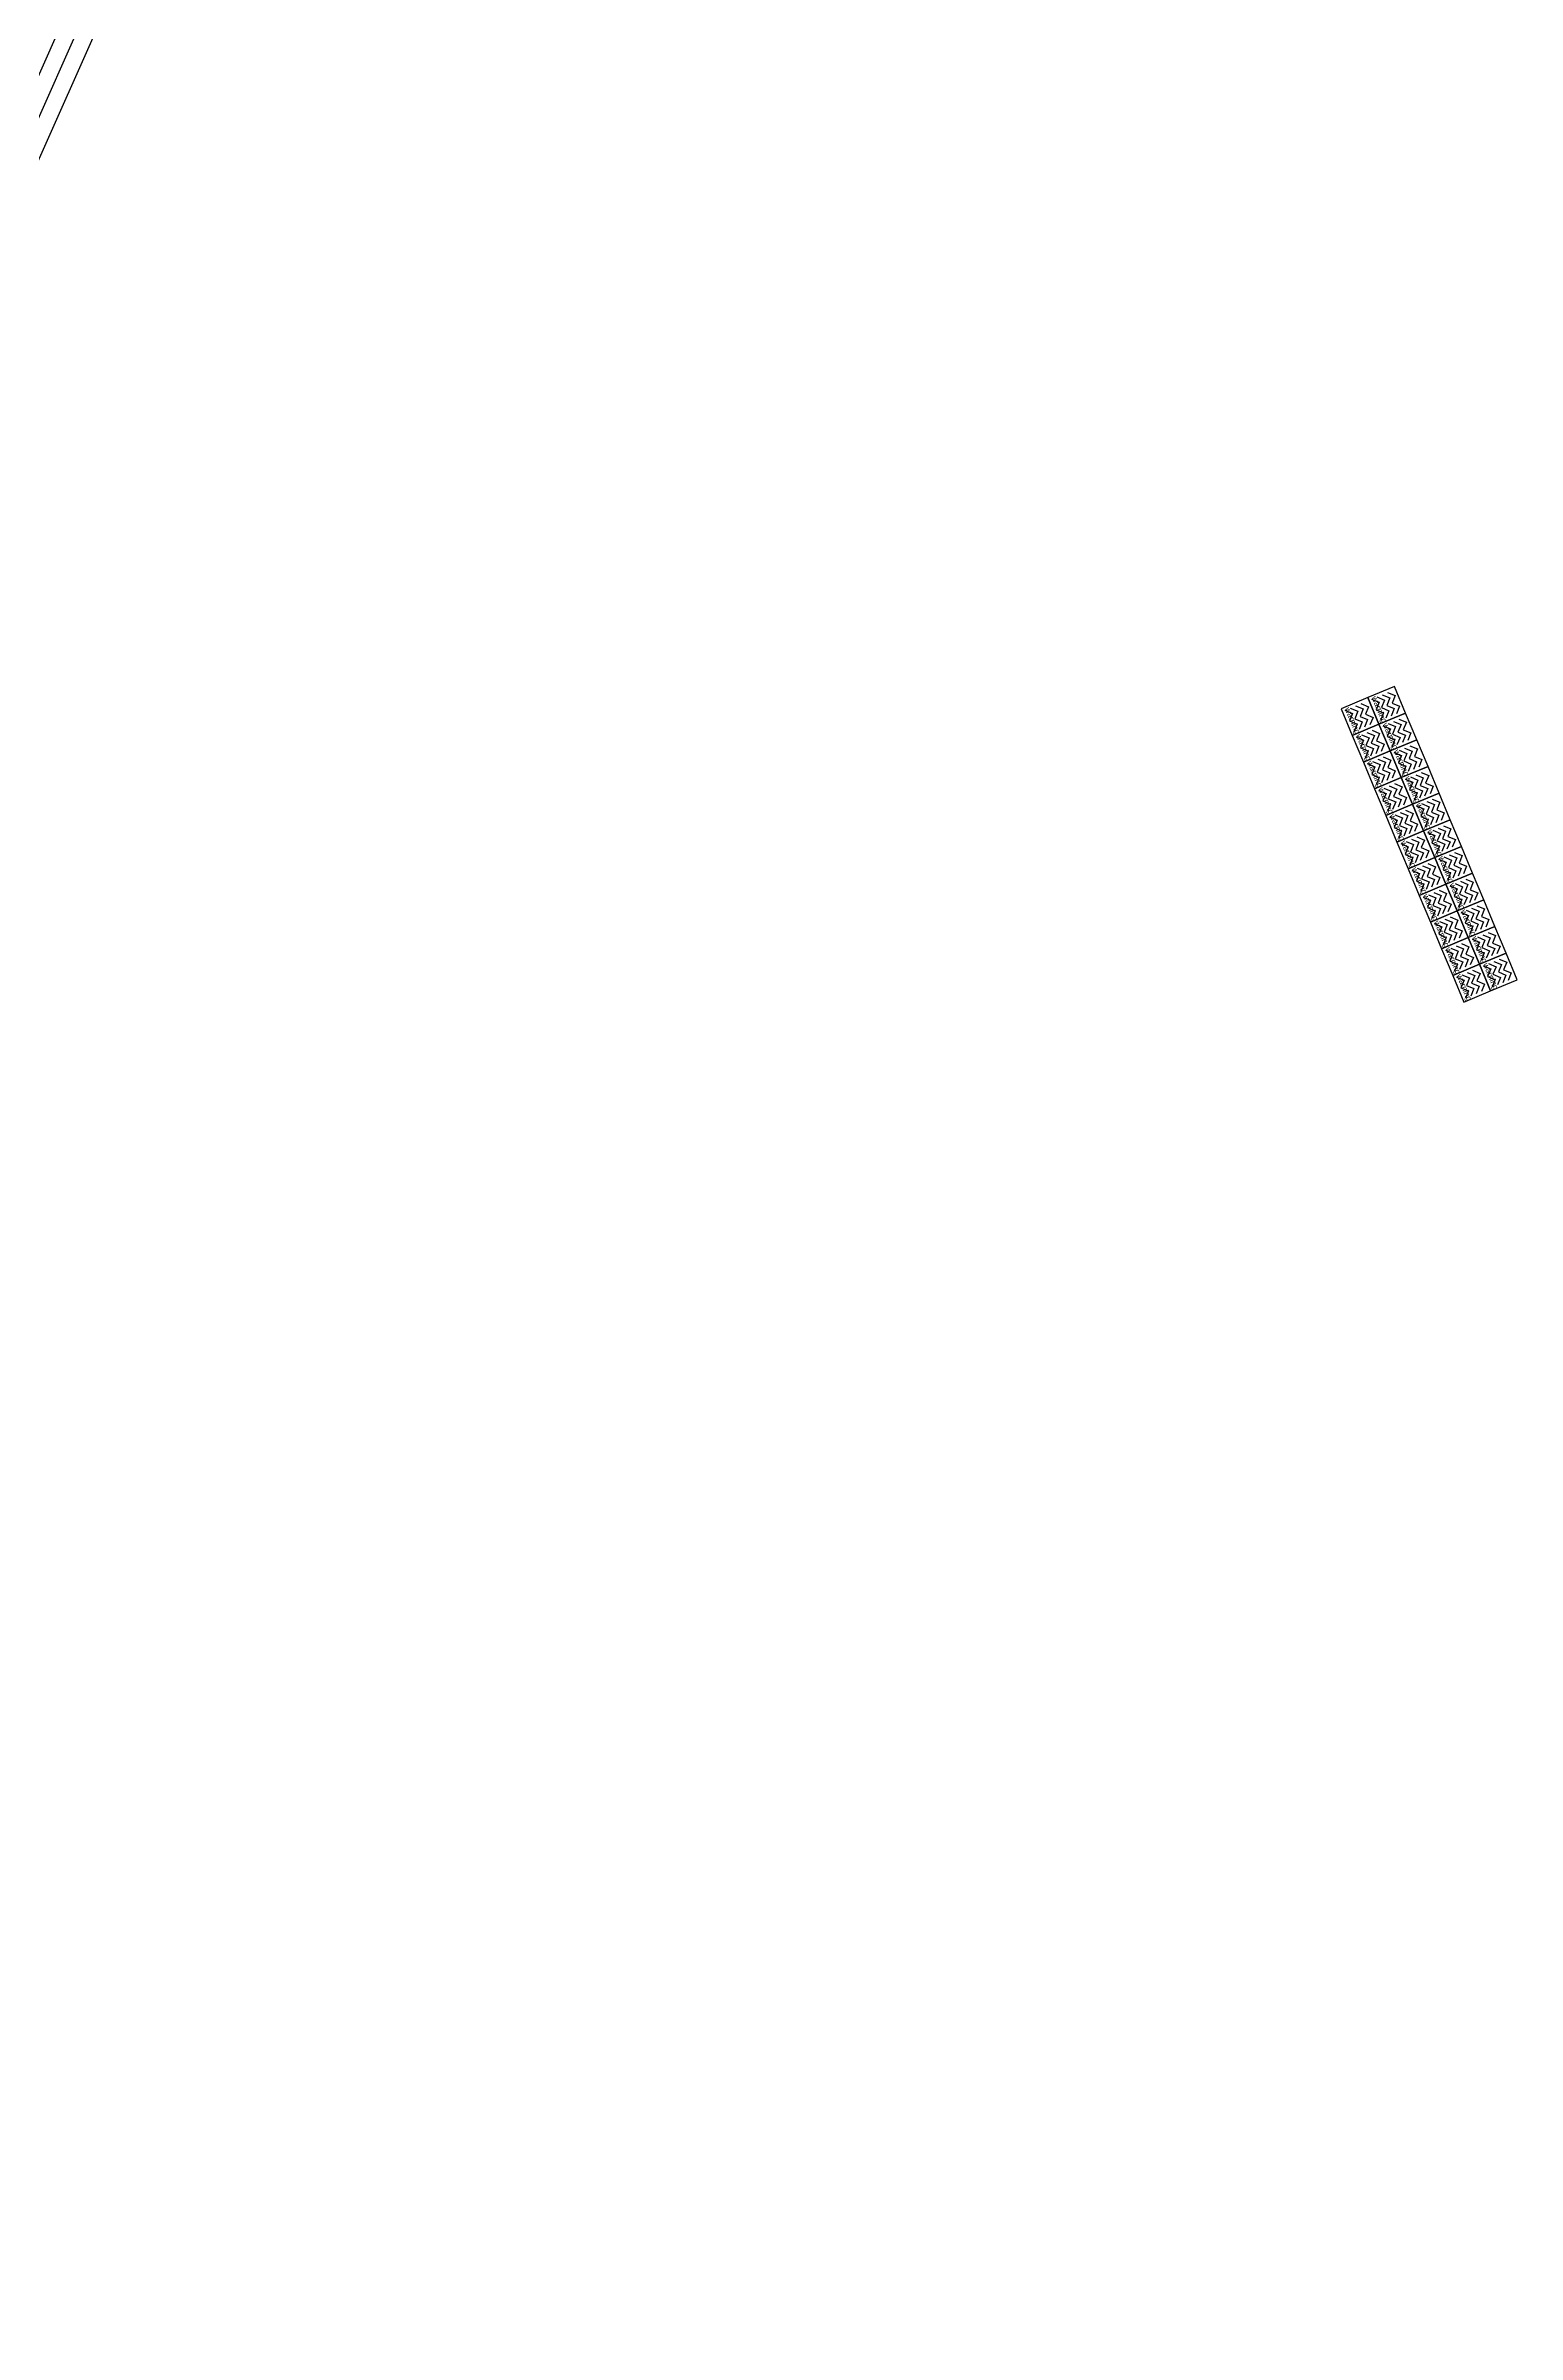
# Model space of a CAD drawing. Header units: millimetres. Extents: x 832728086 to 834530684, y 817551485 to 818349469.
# Drawn here: x 832728204.55 to 832728219.82, y 817960343.37 to 817960367.12 of the extents above; entities that cross this region are included whole.
import ezdxf

# ---------------------------------------------------------------- set-up
doc = ezdxf.new("R2010")
doc.units = ezdxf.units.MM
doc.header["$LTSCALE"] = 100
doc.layers.add('000-helpline', color=30, linetype='Continuous', lineweight=30, plot=False)
doc.layers.add('000-Tactile-l', color=8, linetype='Continuous')
doc.styles.get("Standard").update_dxf_attribs({"font": 'swiss.ttf'})

# ---------------------------------------------------------------- blocks, each defined once
blk = doc.blocks.new('tactile')
at = {"layer": '000-helpline'}
for points in [[(834090.359, 817840.433), (834090.243, 817840.709), (834089.966, 817840.593), (834090.082, 817840.317)], [(834090.082, 817840.317), (834089.966, 817840.593), (834089.69, 817840.478), (834089.805, 817840.201)], [(834090.475, 817840.156), (834090.359, 817840.433), (834090.082, 817840.317), (834090.198, 817840.04)], [(834090.198, 817840.04), (834090.082, 817840.317), (834089.805, 817840.201), (834089.921, 817839.924)], [(834090.314, 817839.763), (834090.198, 817840.04), (834089.921, 817839.924), (834090.037, 817839.647)], [(834090.591, 817839.879), (834090.475, 817840.156), (834090.198, 817840.04), (834090.314, 817839.763)], [(834090.43, 817839.487), (834090.314, 817839.763), (834090.037, 817839.647), (834090.153, 817839.371)], [(834090.706, 817839.602), (834090.591, 817839.879), (834090.314, 817839.763), (834090.43, 817839.487)], [(834090.545, 817839.21), (834090.43, 817839.487), (834090.153, 817839.371), (834090.269, 817839.094)], [(834090.822, 817839.326), (834090.706, 817839.602), (834090.43, 817839.487), (834090.545, 817839.21)], [(834090.661, 817838.933), (834090.545, 817839.21), (834090.269, 817839.094), (834090.385, 817838.817)], [(834090.938, 817839.049), (834090.822, 817839.326), (834090.545, 817839.21), (834090.661, 817838.933)], [(834091.054, 817838.772), (834090.938, 817839.049), (834090.661, 817838.933), (834090.777, 817838.656)], [(834090.777, 817838.656), (834090.661, 817838.933), (834090.385, 817838.817), (834090.5, 817838.54)], [(834091.17, 817838.495), (834091.054, 817838.772), (834090.777, 817838.656), (834090.893, 817838.38)], [(834090.893, 817838.38), (834090.777, 817838.656), (834090.5, 817838.54), (834090.616, 817838.264)], [(834091.285, 817838.219), (834091.17, 817838.495), (834090.893, 817838.38), (834091.009, 817838.103)], [(834091.009, 817838.103), (834090.893, 817838.38), (834090.616, 817838.264), (834090.732, 817837.987)], [(834091.125, 817837.826), (834091.009, 817838.103), (834090.732, 817837.987), (834090.848, 817837.71)], [(834091.401, 817837.942), (834091.285, 817838.219), (834091.009, 817838.103), (834091.125, 817837.826)], [(834091.24, 817837.549), (834091.125, 817837.826), (834090.848, 817837.71), (834090.964, 817837.434)], [(834091.517, 817837.665), (834091.401, 817837.942), (834091.125, 817837.826), (834091.24, 817837.549)]]:
    blk.add_lwpolyline(points, close=True, dxfattribs=at)
for points in [[(834090.172, 817840.647), (834090.25, 817840.615), (834090.218, 817840.536), (834090.296, 817840.504), (834090.264, 817840.425)], [(834089.729, 817840.462), (834089.807, 817840.429), (834089.775, 817840.351), (834089.854, 817840.319), (834089.822, 817840.24)], [(834089.784, 817840.485), (834089.863, 817840.453), (834089.831, 817840.374), (834089.909, 817840.342), (834089.877, 817840.263)], [(834089.84, 817840.508), (834089.918, 817840.476), (834089.886, 817840.397), (834089.964, 817840.365), (834089.932, 817840.287)], [(834089.895, 817840.531), (834089.973, 817840.499), (834089.941, 817840.42), (834090.02, 817840.388), (834089.988, 817840.31)], [(834090.006, 817840.577), (834090.084, 817840.545), (834090.052, 817840.467), (834090.13, 817840.435), (834090.098, 817840.356)], [(834090.061, 817840.601), (834090.139, 817840.568), (834090.107, 817840.49), (834090.186, 817840.458), (834090.154, 817840.379)], [(834090.116, 817840.624), (834090.195, 817840.592), (834090.163, 817840.513), (834090.241, 817840.481), (834090.209, 817840.402)], [(834089.845, 817840.185), (834089.923, 817840.153), (834089.891, 817840.074), (834089.97, 817840.042), (834089.937, 817839.963)], [(834089.9, 817840.208), (834089.979, 817840.176), (834089.946, 817840.097), (834090.025, 817840.065), (834089.993, 817839.987)], [(834089.955, 817840.231), (834090.034, 817840.199), (834090.002, 817840.12), (834090.08, 817840.088), (834090.048, 817840.01)], [(834090.011, 817840.254), (834090.089, 817840.222), (834090.057, 817840.144), (834090.136, 817840.111), (834090.103, 817840.033)], [(834090.121, 817840.301), (834090.2, 817840.268), (834090.168, 817840.19), (834090.246, 817840.158), (834090.214, 817840.079)], [(834090.177, 817840.324), (834090.255, 817840.292), (834090.223, 817840.213), (834090.302, 817840.181), (834090.269, 817840.102)], [(834090.232, 817840.347), (834090.311, 817840.315), (834090.278, 817840.236), (834090.357, 817840.204), (834090.325, 817840.126)], [(834090.287, 817840.37), (834090.366, 817840.338), (834090.334, 817840.259), (834090.412, 817840.227), (834090.38, 817840.149)], [(834090.016, 817839.931), (834090.094, 817839.899), (834090.062, 817839.821), (834090.141, 817839.788), (834090.108, 817839.71)], [(834090.071, 817839.954), (834090.15, 817839.922), (834090.118, 817839.844), (834090.196, 817839.812), (834090.164, 817839.733)], [(834090.127, 817839.978), (834090.205, 817839.945), (834090.173, 817839.867), (834090.251, 817839.835), (834090.219, 817839.756)], [(834090.237, 817840.024), (834090.316, 817839.992), (834090.284, 817839.913), (834090.362, 817839.881), (834090.33, 817839.803)], [(834090.293, 817840.047), (834090.371, 817840.015), (834090.339, 817839.936), (834090.417, 817839.904), (834090.385, 817839.826)], [(834090.348, 817840.07), (834090.426, 817840.038), (834090.394, 817839.96), (834090.473, 817839.927), (834090.441, 817839.849)], [(834090.403, 817840.093), (834090.482, 817840.061), (834090.45, 817839.983), (834090.528, 817839.951), (834090.496, 817839.872)], [(834089.96, 817839.908), (834090.039, 817839.876), (834090.007, 817839.797), (834090.085, 817839.765), (834090.053, 817839.687)], [(834090.242, 817839.701), (834090.321, 817839.669), (834090.289, 817839.59), (834090.367, 817839.558), (834090.335, 817839.479)], [(834090.353, 817839.747), (834090.432, 817839.715), (834090.399, 817839.636), (834090.478, 817839.604), (834090.446, 817839.526)], [(834090.408, 817839.77), (834090.487, 817839.738), (834090.455, 817839.66), (834090.533, 817839.627), (834090.501, 817839.549)], [(834090.464, 817839.793), (834090.542, 817839.761), (834090.51, 817839.683), (834090.589, 817839.651), (834090.556, 817839.572)], [(834090.519, 817839.817), (834090.598, 817839.784), (834090.565, 817839.706), (834090.644, 817839.674), (834090.612, 817839.595)], [(834090.076, 817839.631), (834090.155, 817839.599), (834090.123, 817839.521), (834090.201, 817839.488), (834090.169, 817839.41)], [(834090.132, 817839.655), (834090.21, 817839.622), (834090.178, 817839.544), (834090.257, 817839.512), (834090.224, 817839.433)], [(834090.187, 817839.678), (834090.266, 817839.645), (834090.233, 817839.567), (834090.312, 817839.535), (834090.28, 817839.456)], [(834090.469, 817839.47), (834090.547, 817839.438), (834090.515, 817839.36), (834090.594, 817839.328), (834090.562, 817839.249)], [(834090.524, 817839.494), (834090.603, 817839.461), (834090.571, 817839.383), (834090.649, 817839.351), (834090.617, 817839.272)], [(834090.58, 817839.517), (834090.658, 817839.485), (834090.626, 817839.406), (834090.704, 817839.374), (834090.672, 817839.295)], [(834090.635, 817839.54), (834090.713, 817839.508), (834090.681, 817839.429), (834090.76, 817839.397), (834090.728, 817839.319)], [(834090.192, 817839.355), (834090.271, 817839.322), (834090.238, 817839.244), (834090.317, 817839.212), (834090.285, 817839.133)], [(834090.247, 817839.378), (834090.326, 817839.346), (834090.294, 817839.267), (834090.372, 817839.235), (834090.34, 817839.156)], [(834090.303, 817839.401), (834090.381, 817839.369), (834090.349, 817839.29), (834090.428, 817839.258), (834090.395, 817839.18)], [(834090.358, 817839.424), (834090.437, 817839.392), (834090.405, 817839.313), (834090.483, 817839.281), (834090.451, 817839.203)], [(834090.64, 817839.217), (834090.719, 817839.185), (834090.686, 817839.106), (834090.765, 817839.074), (834090.733, 817838.995)], [(834090.695, 817839.24), (834090.774, 817839.208), (834090.742, 817839.129), (834090.82, 817839.097), (834090.788, 817839.019)], [(834090.751, 817839.263), (834090.829, 817839.231), (834090.797, 817839.152), (834090.876, 817839.12), (834090.843, 817839.042)], [(834090.308, 817839.078), (834090.386, 817839.046), (834090.354, 817838.967), (834090.433, 817838.935), (834090.401, 817838.856)], [(834090.363, 817839.101), (834090.442, 817839.069), (834090.41, 817838.99), (834090.488, 817838.958), (834090.456, 817838.88)], [(834090.419, 817839.124), (834090.497, 817839.092), (834090.465, 817839.013), (834090.543, 817838.981), (834090.511, 817838.903)], [(834090.474, 817839.147), (834090.553, 817839.115), (834090.52, 817839.037), (834090.599, 817839.004), (834090.567, 817838.926)], [(834090.585, 817839.194), (834090.663, 817839.161), (834090.631, 817839.083), (834090.71, 817839.051), (834090.677, 817838.972)], [(834090.867, 817838.986), (834090.945, 817838.954), (834090.913, 817838.876), (834090.991, 817838.844), (834090.959, 817838.765)], [(834090.424, 817838.801), (834090.502, 817838.769), (834090.47, 817838.69), (834090.549, 817838.658), (834090.516, 817838.58)], [(834090.479, 817838.824), (834090.558, 817838.792), (834090.525, 817838.714), (834090.604, 817838.681), (834090.572, 817838.603)], [(834090.534, 817838.847), (834090.613, 817838.815), (834090.581, 817838.737), (834090.659, 817838.705), (834090.627, 817838.626)], [(834090.59, 817838.871), (834090.668, 817838.838), (834090.636, 817838.76), (834090.715, 817838.728), (834090.682, 817838.649)], [(834090.701, 817838.917), (834090.779, 817838.885), (834090.747, 817838.806), (834090.825, 817838.774), (834090.793, 817838.696)], [(834090.756, 817838.94), (834090.834, 817838.908), (834090.802, 817838.829), (834090.881, 817838.797), (834090.849, 817838.719)], [(834090.811, 817838.963), (834090.89, 817838.931), (834090.858, 817838.853), (834090.936, 817838.82), (834090.904, 817838.742)], [(834090.54, 817838.524), (834090.618, 817838.492), (834090.586, 817838.414), (834090.664, 817838.381), (834090.632, 817838.303)], [(834090.595, 817838.548), (834090.673, 817838.515), (834090.641, 817838.437), (834090.72, 817838.405), (834090.688, 817838.326)], [(834090.65, 817838.571), (834090.729, 817838.539), (834090.697, 817838.46), (834090.775, 817838.428), (834090.743, 817838.349)], [(834090.706, 817838.594), (834090.784, 817838.562), (834090.752, 817838.483), (834090.83, 817838.451), (834090.798, 817838.372)], [(834090.816, 817838.64), (834090.895, 817838.608), (834090.863, 817838.53), (834090.941, 817838.497), (834090.909, 817838.419)], [(834090.872, 817838.663), (834090.95, 817838.631), (834090.918, 817838.553), (834090.997, 817838.52), (834090.964, 817838.442)], [(834090.927, 817838.687), (834091.006, 817838.654), (834090.973, 817838.576), (834091.052, 817838.544), (834091.02, 817838.465)], [(834090.982, 817838.71), (834091.061, 817838.678), (834091.029, 817838.599), (834091.107, 817838.567), (834091.075, 817838.488)], [(834090.711, 817838.271), (834090.789, 817838.239), (834090.757, 817838.16), (834090.836, 817838.128), (834090.803, 817838.049)], [(834090.766, 817838.294), (834090.845, 817838.262), (834090.812, 817838.183), (834090.891, 817838.151), (834090.859, 817838.073)], [(834090.821, 817838.317), (834090.9, 817838.285), (834090.868, 817838.206), (834090.946, 817838.174), (834090.914, 817838.096)], [(834090.932, 817838.363), (834091.011, 817838.331), (834090.978, 817838.253), (834091.057, 817838.221), (834091.025, 817838.142)], [(834090.987, 817838.387), (834091.066, 817838.354), (834091.034, 817838.276), (834091.112, 817838.244), (834091.08, 817838.165)], [(834091.043, 817838.41), (834091.121, 817838.378), (834091.089, 817838.299), (834091.168, 817838.267), (834091.135, 817838.188)], [(834091.098, 817838.433), (834091.177, 817838.401), (834091.145, 817838.322), (834091.223, 817838.29), (834091.191, 817838.212)], [(834090.655, 817838.248), (834090.734, 817838.215), (834090.702, 817838.137), (834090.78, 817838.105), (834090.748, 817838.026)], [(834090.937, 817838.04), (834091.016, 817838.008), (834090.984, 817837.93), (834091.062, 817837.898), (834091.03, 817837.819)], [(834091.048, 817838.087), (834091.126, 817838.055), (834091.094, 817837.976), (834091.173, 817837.944), (834091.141, 817837.865)], [(834091.103, 817838.11), (834091.182, 817838.078), (834091.15, 817837.999), (834091.228, 817837.967), (834091.196, 817837.888)], [(834091.159, 817838.133), (834091.237, 817838.101), (834091.205, 817838.022), (834091.284, 817837.99), (834091.251, 817837.912)], [(834091.214, 817838.156), (834091.293, 817838.124), (834091.26, 817838.046), (834091.339, 817838.013), (834091.307, 817837.935)], [(834090.771, 817837.971), (834090.85, 817837.939), (834090.818, 817837.86), (834090.896, 817837.828), (834090.864, 817837.75)], [(834090.827, 817837.994), (834090.905, 817837.962), (834090.873, 817837.883), (834090.951, 817837.851), (834090.919, 817837.773)], [(834090.882, 817838.017), (834090.96, 817837.985), (834090.928, 817837.907), (834091.007, 817837.874), (834090.975, 817837.796)], [(834091.164, 817837.81), (834091.242, 817837.778), (834091.21, 817837.699), (834091.289, 817837.667), (834091.256, 817837.589)], [(834091.219, 817837.833), (834091.298, 817837.801), (834091.265, 817837.722), (834091.344, 817837.69), (834091.312, 817837.612)], [(834091.274, 817837.856), (834091.353, 817837.824), (834091.321, 817837.746), (834091.399, 817837.713), (834091.367, 817837.635)], [(834091.33, 817837.879), (834091.408, 817837.847), (834091.376, 817837.769), (834091.455, 817837.737), (834091.422, 817837.658)], [(834090.887, 817837.694), (834090.966, 817837.662), (834090.933, 817837.583), (834091.012, 817837.551), (834090.98, 817837.473)], [(834090.942, 817837.717), (834091.021, 817837.685), (834090.989, 817837.607), (834091.067, 817837.574), (834091.035, 817837.496)], [(834090.998, 817837.74), (834091.076, 817837.708), (834091.044, 817837.63), (834091.123, 817837.598), (834091.09, 817837.519)], [(834091.053, 817837.764), (834091.132, 817837.731), (834091.099, 817837.653), (834091.178, 817837.621), (834091.146, 817837.542)]]:
    blk.add_lwpolyline(points, dxfattribs=at)
at = {"layer": '000-Tactile-l', "ltscale": 0.02}
for p, q in [((834083.235, 817862.944), (834065.81, 817823.753)), ((834065.975, 817823.68), (834083.401, 817862.873)), ((834066.135, 817823.609), (834083.561, 817862.802))]:
    blk.add_line(p, q, dxfattribs=at)
at = {"layer": '000-helpline', "char_height": 0.06, "attachment_point": 1, "rotation": 292.7095}
for insert in [(834089.781, 817840.502), (834090.058, 817840.618), (834089.897, 817840.225), (834090.174, 817840.341), (834090.013, 817839.948), (834090.29, 817840.064), (834090.406, 817839.787), (834090.129, 817839.672), (834090.521, 817839.511), (834090.245, 817839.395), (834090.637, 817839.234), (834090.361, 817839.118), (834090.476, 817838.841), (834090.753, 817838.957), (834090.592, 817838.565), (834090.869, 817838.68), (834090.708, 817838.288), (834090.985, 817838.404), (834091.101, 817838.127), (834090.824, 817838.011), (834091.216, 817837.85), (834090.94, 817837.734)]:
    blk.add_mtext_dynamic_manual_height_columns('warning', width=0.55619, gutter_width=1, heights=[0], dxfattribs=dict(at, insert=insert))

msp = doc.modelspace()

# ---------------------------------------------------------------- block references
at = {"layer": '000-Tactile-l'}
msp.add_blockref('tactile', (831894128.3015, 817142519.7659), dxfattribs=at)

doc.saveas('drawing.dxf')
